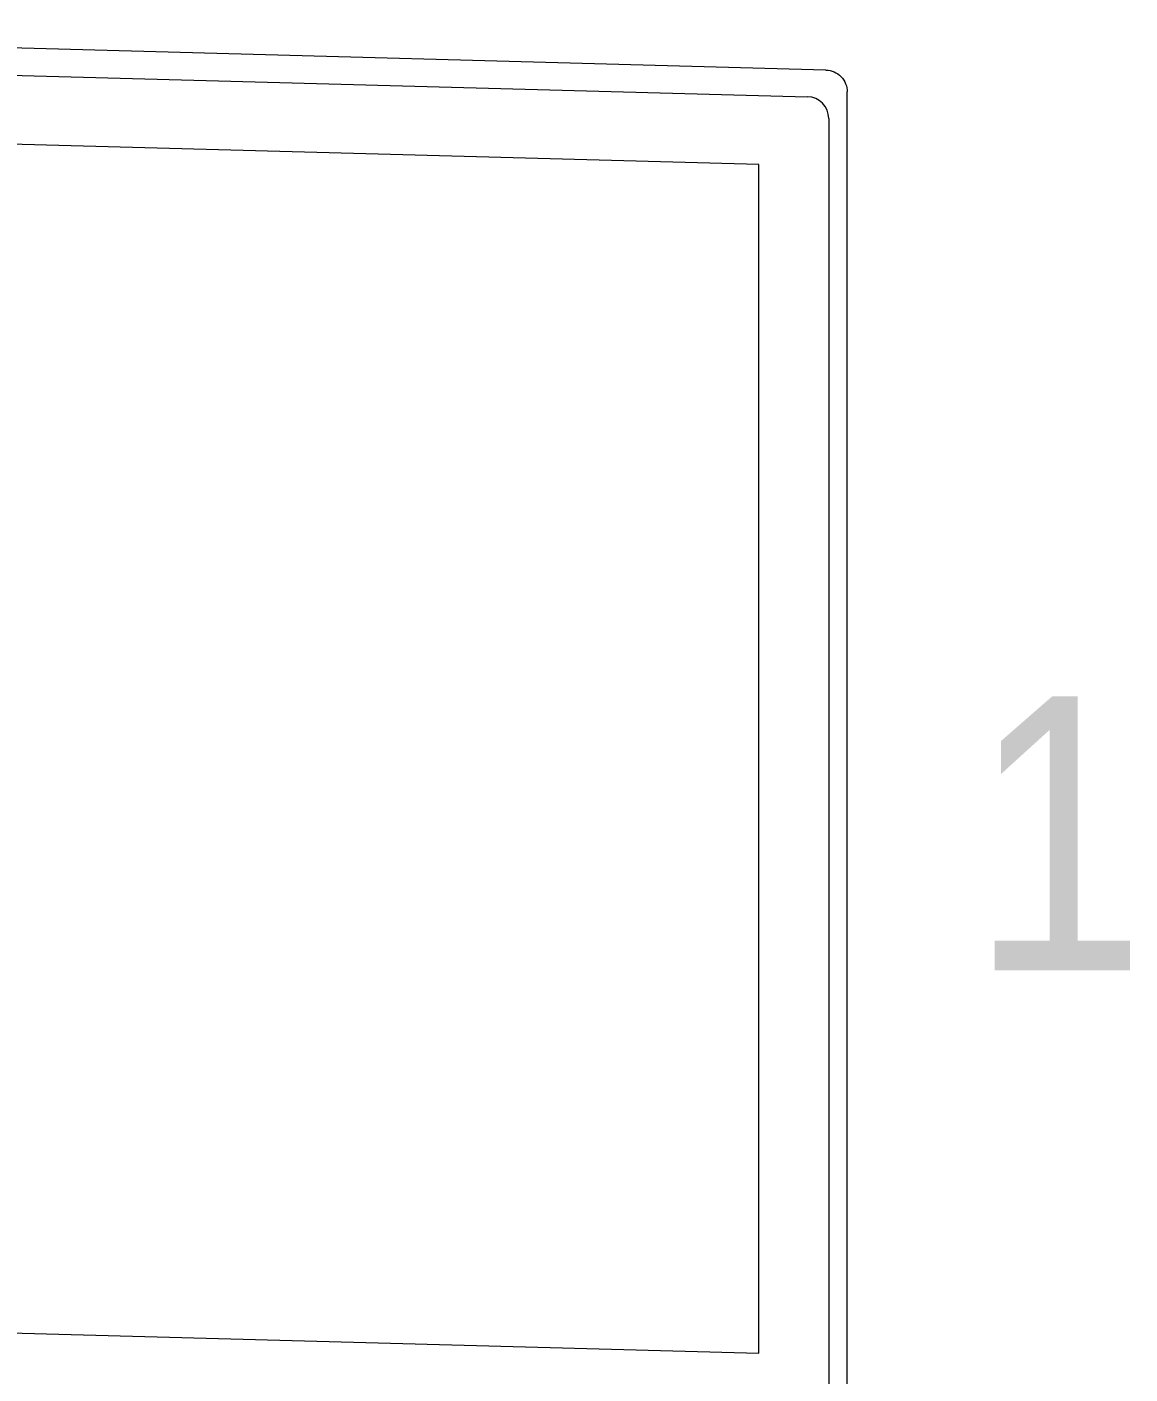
# Model space of a CAD drawing. Header units: millimetres. Extents: x 11706 to 18081, y 7308 to 12674.
# Drawn here: x 15701.6 to 15802.2, y 10682.2 to 10805.1 of the extents above; entities that cross this region are included whole.
import ezdxf
from ezdxf.enums import TextEntityAlignment as Align

# ---------------------------------------------------------------- set-up
doc = ezdxf.new("R2010")
doc.units = ezdxf.units.MM
doc.layers.get('0').update_dxf_attribs({"lineweight": 0})
doc.styles.get("Standard").update_dxf_attribs({"font": 'ARIALN.TTF'})

# ---------------------------------------------------------------- blocks, each defined once
blk = doc.blocks.new('LCD')
at = {"extrusion": (0.136423, 0.195822, -0.971104)}
for p, q in [((4233.19, 1898.88, -459), (3808.16, 1910.45, -516.37)), ((4238.92, 1530.75, -532.42), (4238.92, 1893.06, -459.37))]:
    blk.add_line(p, q, dxfattribs=at)
at = {"extrusion": (-0.136423, -0.195822, 0.971104)}
for p, q in [((3803.2, 1903.32, -481.04), (4228.23, 1891.75, -423.66)), ((4233.95, 1885.93, -424.03), (4233.95, 1532.89, -495.22))]:
    blk.add_line(p, q, dxfattribs=at)
at = {"color": 8, "extrusion": (-0.136423, -0.195822, 0.971104)}
for p, q in [((4215.26, 1873.62, -429.14), (3816.94, 1884.46, -482.91)), ((4215.26, 1555.28, -493.34), (4215.26, 1873.62, -429.14)), ((3816.94, 1566.12, -547.11), (4215.26, 1555.28, -493.34))]:
    blk.add_line(p, q, dxfattribs=at)
at = {"extrusion": (0.136423, 0.195822, -0.971104)}
blk.add_arc((-2391.19, 3748.59, 1395.08), 5.78, 55.9202, 145.9202, dxfattribs=at)
at = {"extrusion": (-0.136423, -0.195822, 0.971104)}
blk.add_arc((2391.19, 3748.59, -1358.7), 5.78, 34.0798, 124.0798, dxfattribs=at)

msp = doc.modelspace()

# ---------------------------------------------------------------- block references
at = {"color": 1, "xscale": 0.3405860794493153, "yscale": 0.3405860794493153, "zscale": 0.3405860794493153}
msp.add_blockref('LCD', (14332.72, 10154.39, 161.81), dxfattribs=at)

# ---------------------------------------------------------------- texts
at = {"color": 134}
msp.add_text('1', height=25, dxfattribs=at).set_placement((15795.67, 10719), align=Align.CENTER)

doc.saveas('drawing.dxf')
